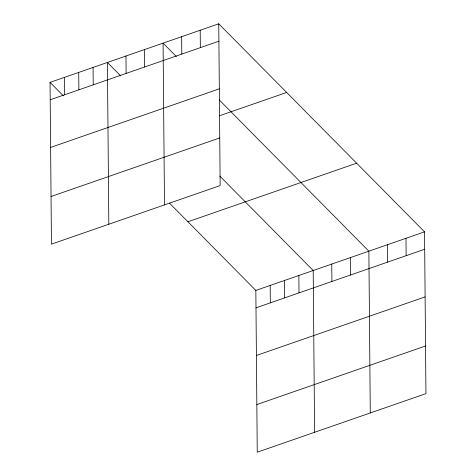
<?xml version="1.0" encoding="UTF-8"?>
<svg xmlns="http://www.w3.org/2000/svg" width="476" height="476" viewBox="0 0 476 476"><rect width="100%" height="100%" fill="white"/><g stroke="black" fill="none" stroke-linecap="round" stroke-linejoin="round"><path stroke-width="0.71" d="M218.752 23.8L220.162 185.575L51.456 244.146L50.045 82.372L218.752 23.8L424.544 231.854L425.955 393.628L257.248 452.2L255.838 290.425L169.432 203.073M50.194 99.776L218.906 41.204M50.611 147.417L219.317 88.845M219.305 115.841L286.665 92.457M51.039 196.505L219.745 137.933M187.925 221.768L356.631 163.197M255.838 290.425L424.544 231.854M255.987 307.829L424.693 249.251M256.403 355.471L425.11 296.899M256.832 404.558L425.538 345.987M176.352 56.549L163.078 43.132L164.488 204.906M219.246 99.912L368.87 251.179L370.28 412.954M120.684 75.88L107.403 62.457L108.82 224.232M219.799 176.084L313.196 270.511L314.606 432.285M50.045 82.372L63.32 95.795M405.986 238.297L406.135 255.695M387.428 244.741L387.577 262.139M350.312 257.623L350.461 275.027M331.754 264.067L331.909 281.471M298.857 275.491L299.005 292.889M284.517 280.465L284.666 297.869M270.178 285.445L270.326 302.849M200.194 30.244L200.348 47.642M181.636 36.688L181.79 54.086M144.52 49.569L144.674 66.973M125.961 56.013L126.116 73.417M93.064 67.437L93.219 84.835M78.724 72.417L78.879 89.815M64.385 77.392L64.54 94.795"/></g></svg>
